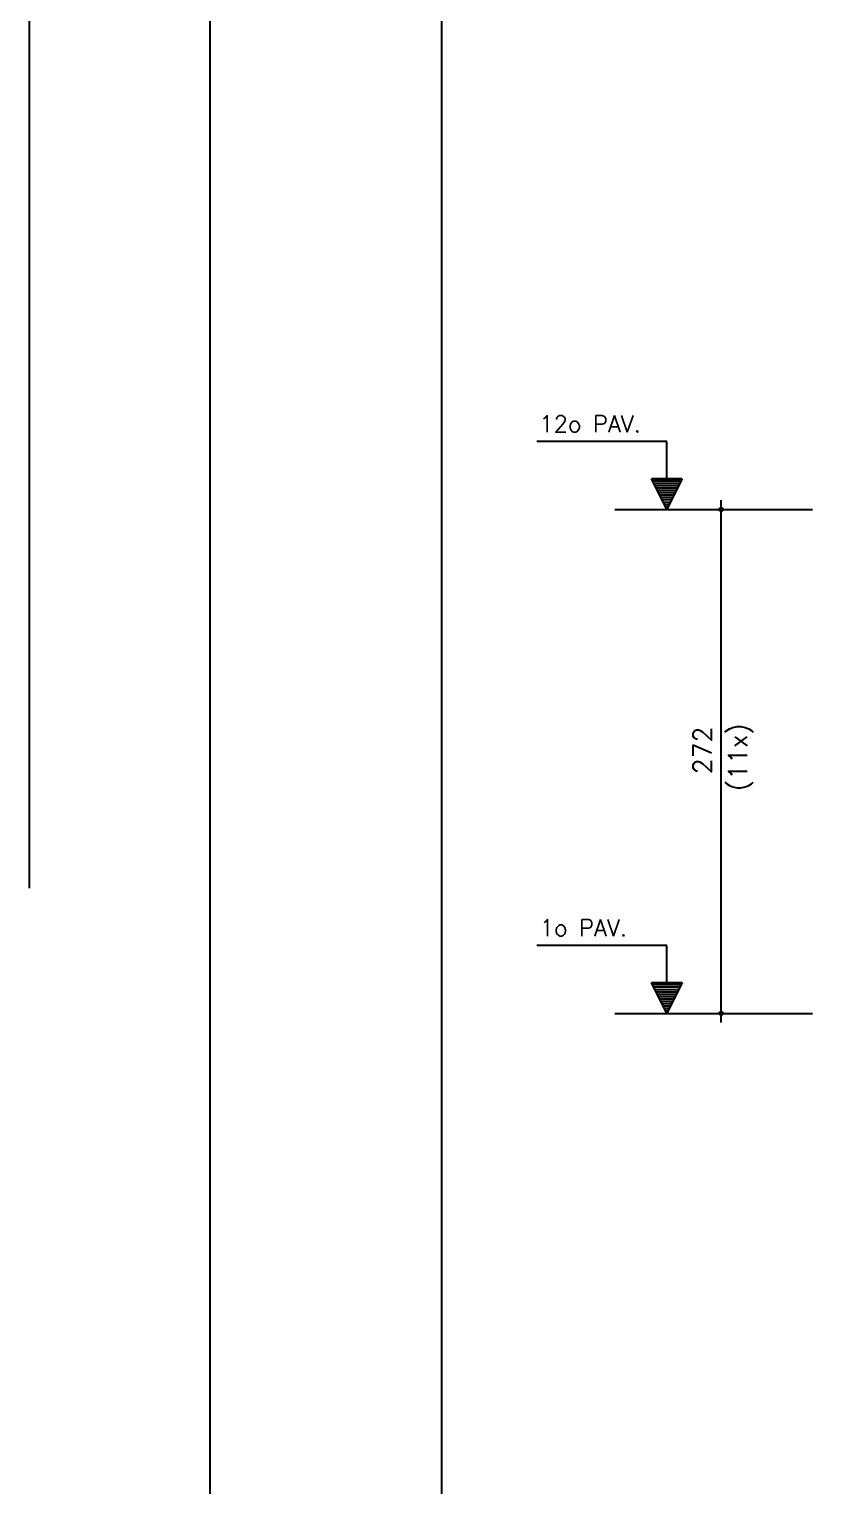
# Model space of a CAD drawing. Extents: x -2 to 121, y -2 to 61.
# Drawn here: x -1.95 to 6.55, y 29.49 to 45.22 of the extents above; entities that cross this region are included whole.
import ezdxf

# ---------------------------------------------------------------- set-up
doc = ezdxf.new("R2010")
doc.units = 0
doc.header["$MEASUREMENT"] = 0
doc.linetypes.add('HIDDEN', pattern=[0.375, 0.25, -0.125])
doc.layers.get('Defpoints').update_dxf_attribs({"linetype": 'CONTINUOUS'})
for name, color, linetype in [('ARQ_FOLHA', 7, 'CONTINUOUS'), ('PENA_01', 1, 'CONTINUOUS'), ('PENA_02', 2, 'CONTINUOUS'), ('PENA_03', 3, 'CONTINUOUS')]:
    doc.layers.add(name, color=color, linetype=linetype)
doc.styles.get("Standard").update_dxf_attribs({"font": 'ROMANS.SHX'})

msp = doc.modelspace()

# ---------------------------------------------------------------- linework, layer by layer
at = {"layer": 'ARQ_FOLHA', "color": 1}
for points in [[(0, -0.002497), (118.9, -0.002497), (118.9, 59.397503), (0, 59.397503)], [(2.5, 0.997503), (117.9, 0.997503), (117.9, 58.397503), (2.5, 58.397503)]]:
    msp.add_lwpolyline(points, close=True, dxfattribs=at)
at = {"layer": 'Defpoints', "color": 8, "linetype": 'HIDDEN', "ltscale": 100}
msp.add_lwpolyline([(-1.95, 60.947503), (-1.95, -1.552497), (120.85, -1.552497), (120.85, 60.947503)], close=True, dxfattribs=at)
at = {"layer": 'PENA_01', "linetype": 'Continuous'}
for p, q in [((4.369429, 40.034592), (6.500292, 40.034592)), ((4.369429, 34.594592), (6.500292, 34.594592))]:
    msp.add_line(p, q, dxfattribs=at)
at = {"layer": 'PENA_02', "linetype": 'Continuous'}
for centre, radius in [((5.515575, 40.034592), 0.02), ((5.515575, 40.034592), 0.01), ((5.515575, 34.594592), 0.02), ((5.515575, 34.594592), 0.01)]:
    msp.add_circle(centre, radius, dxfattribs=at)
at = {"layer": 'PENA_03', "linetype": 'Continuous'}
for p, q in [((4.928428, 40.766458), (3.528428, 40.766458)), ((4.928428, 40.366458), (4.928428, 40.766458)), ((4.929828, 40.366458), (4.929828, 40.767858)), ((4.929128, 40.034592), (4.763195, 40.366458)), ((4.763195, 40.366458), (4.928428, 40.366458)), ((4.929128, 40.037715), (4.765451, 40.365067)), ((5.092804, 40.365067), (4.765451, 40.365067)), ((5.082296, 40.34093), (4.775958, 40.34093)), ((5.069532, 40.315402), (4.788723, 40.315402)), ((5.056768, 40.289874), (4.801487, 40.289874)), ((5.044004, 40.264346), (4.814251, 40.264346)), ((5.09506, 40.366458), (4.929128, 40.034592)), ((5.092804, 40.365068), (4.929128, 40.037714)), ((4.929828, 40.366458), (5.09506, 40.366458)), ((5.03124, 40.238817), (4.827015, 40.238817)), ((5.018476, 40.213289), (4.839779, 40.213289)), ((5.005712, 40.187761), (4.852543, 40.187761)), ((4.992948, 40.162233), (4.865307, 40.162233)), ((4.980184, 40.136705), (4.878071, 40.136705)), ((4.96742, 40.111177), (4.890835, 40.111177)), ((5.515575, 34.49406), (5.515575, 40.134592)), ((4.954656, 40.085648), (4.903599, 40.085648)), ((4.941892, 40.06012), (4.916364, 40.06012)), ((4.928428, 35.326458), (3.528428, 35.326458)), ((4.928428, 34.926458), (4.928428, 35.326458)), ((4.929828, 34.926458), (4.929828, 35.327858)), ((4.929128, 34.594592), (4.763195, 34.926458)), ((4.763195, 34.926458), (4.928428, 34.926458)), ((4.929128, 34.597715), (4.765451, 34.925067)), ((5.092804, 34.925067), (4.765451, 34.925067)), ((5.09506, 34.926458), (4.929128, 34.594592)), ((5.092804, 34.925068), (4.929128, 34.597714)), ((4.929828, 34.926458), (5.09506, 34.926458)), ((5.082296, 34.90093), (4.775958, 34.90093)), ((5.069532, 34.875402), (4.788723, 34.875402)), ((5.056768, 34.849874), (4.801487, 34.849874)), ((5.044004, 34.824346), (4.814251, 34.824346)), ((5.03124, 34.798817), (4.827015, 34.798817)), ((5.018476, 34.773289), (4.839779, 34.773289)), ((5.005712, 34.747761), (4.852543, 34.747761)), ((4.992948, 34.722233), (4.865307, 34.722233)), ((4.980184, 34.696705), (4.878071, 34.696705)), ((4.96742, 34.671177), (4.890835, 34.671177)), ((4.954656, 34.645648), (4.903599, 34.645648)), ((4.941892, 34.62012), (4.916364, 34.62012))]:
    msp.add_line(p, q, dxfattribs=at)

# ---------------------------------------------------------------- texts
for s, p in [('12o PAV.', (3.554134, 40.868331)), ('1o PAV.', (3.558699, 35.428331))]:
    msp.add_text(s, height=0.18, dxfattribs=at).set_placement(p)
for s, p in [('272', (5.41327, 37.17599)), ('(11x)', (5.795031, 36.995819))]:
    msp.add_text(s, height=0.2, rotation=90, dxfattribs=at).set_placement(p)

doc.saveas('drawing.dxf')
